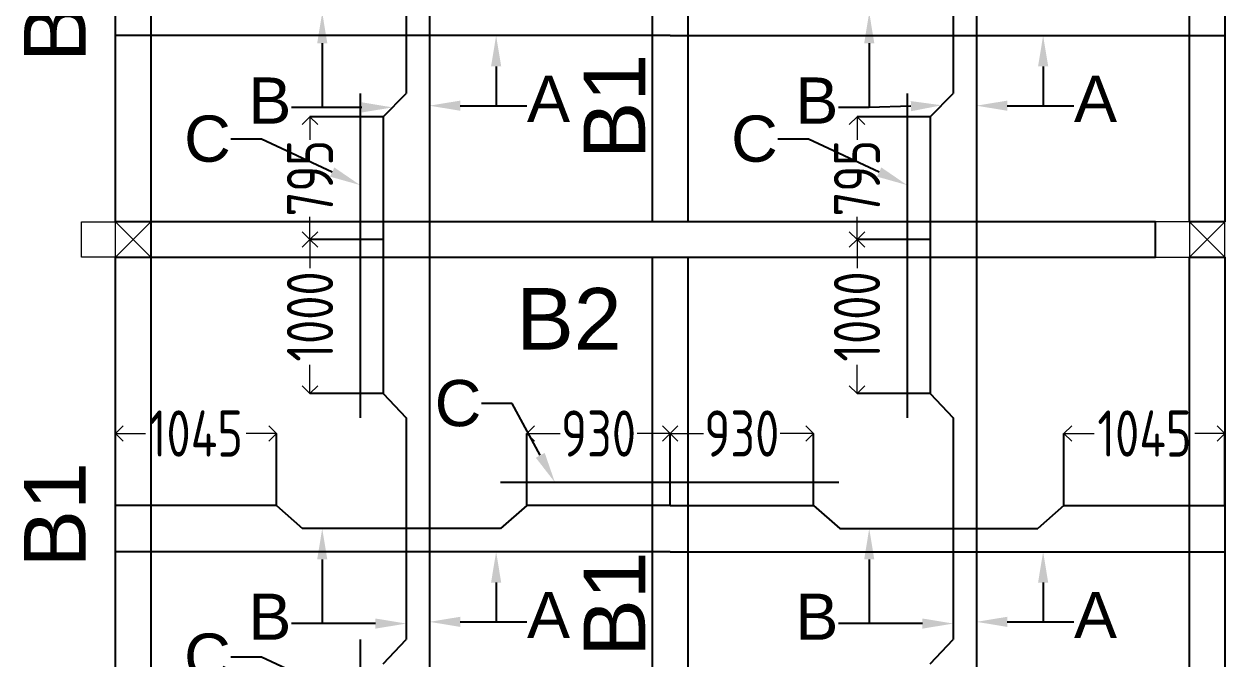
# Model space of a CAD drawing. Header units: inches. Extents: x -605 to 2991212, y -2872845 to 0.
# Drawn here: x 2795425 to 2803218, y -2666316 to -2662194 of the extents above; entities that cross this region are included whole.
import ezdxf
from ezdxf import colors
from ezdxf.entities.mleader import LeaderData, LeaderLine
from ezdxf.enums import TextEntityAlignment as Align
from ezdxf.math import Vec2, Vec3

# ---------------------------------------------------------------- set-up
doc = ezdxf.new("R2010")
doc.units = ezdxf.units.IN
doc.header["$LTSCALE"] = 600
doc.header["$MEASUREMENT"] = 0
doc.layers.add('RC BEAM', color=130, linetype='Continuous')
for name, color, linetype, lineweight in [('rDIMension', 1, 'Continuous', 18), ('rRCC 2', 40, 'Continuous', 15), ('rREINF 1', 1, 'Continuous', 25)]:
    doc.layers.add(name, color=color, linetype=linetype, lineweight=lineweight)
doc.styles.add('DIM', font='geniso.shx', dxfattribs={"width": 0.85})
doc.styles.get("Standard").update_dxf_attribs({"font": 'arial.ttf'})
doc.dimstyles.new('ST-100', dxfattribs={"dimscale": 100, "dimtxt": 2.5, "dimasz": 2, "dimexe": 0.18, "dimexo": 0.0625, "dimgap": 0.2, "dimtad": 0, "dimdec": 0, "dimzin": 0, "dimdsep": 46, "dimtxsty": 'DIM', "dimblk": 'OPEN90', "dimcen": 0.09, "dimclrd": 256, "dimclrt": 7, "dimadec": 0, "dimazin": 0, "dimtfac": 1, "dimtdec": 0, "dimtofl": 0, "dimtmove": 0, "dimatfit": 3, "dimldrblk": 'OPEN90', "dimfxl": 1, "dimtolj": 1, "dimtzin": 0, "dimlwd": -1, "dimarcsym": 0})

# ---------------------------------------------------------------- blocks, each defined once
blk = doc.blocks.new('_Open90')
at = {"color": 0, "linetype": 'ByBlock', "lineweight": -2}
for p, q in [((0, 0), (-1, 0)), ((-0.5, 0.5), (0, 0)), ((0, 0), (-0.5, -0.5))]:
    blk.add_line(p, q, dxfattribs=at)
blk = doc.blocks.new('*D2337')
at = {"layer": 'Defpoints', "color": 0}
for p in [(2796018.1, -2664852), (2796018.1, -2665319.3), (2797062.9, -2665319.3)]:
    blk.add_point(p, dxfattribs=at)
at = {"layer": 'rDIMension', "color": 0, "linetype": 'ByBlock', "lineweight": -2}
for p, q in [((2796018.1, -2665319.3), (2796018.1, -2664852)), ((2797062.9, -2665319.3), (2797062.9, -2664852))]:
    blk.add_line(p, q, dxfattribs=at)
at = {"layer": 'rDIMension'}
for p, q in [((2796118.1, -2664852), (2796214.5, -2664852)), ((2796962.9, -2664852), (2796866.5, -2664852))]:
    blk.add_line(p, q, dxfattribs=at)
at = {"layer": 'rDIMension', "xscale": 100, "yscale": 100, "zscale": 100, "rotation": 180}
blk.add_blockref('_Open90', (2796018.1, -2664852), dxfattribs=at)
at = {"layer": 'rDIMension', "xscale": 100, "yscale": 100, "zscale": 100}
blk.add_blockref('_Open90', (2797062.9, -2664852), dxfattribs=at)
at = {"layer": 'rDIMension', "color": 7, "insert": (2796540.5, -2664852), "char_height": 300, "attachment_point": 5, "style": 'DIM'}
blk.add_mtext('\\A1;1045', dxfattribs=at)
blk = doc.blocks.new('*D2338')
at = {"layer": 'Defpoints', "color": 0}
for p in [(2799618.1, -2664852), (2798688.4, -2665319.3), (2799618.1, -2665319.3)]:
    blk.add_point(p, dxfattribs=at)
at = {"layer": 'rDIMension', "color": 0, "linetype": 'ByBlock', "lineweight": -2}
for p, q in [((2798688.4, -2665319.3), (2798688.4, -2664852)), ((2799618.1, -2665319.3), (2799618.1, -2664852))]:
    blk.add_line(p, q, dxfattribs=at)
at = {"layer": 'rDIMension'}
for p, q in [((2798788.4, -2664852), (2798903.7, -2664852)), ((2799518.1, -2664852), (2799402.9, -2664852))]:
    blk.add_line(p, q, dxfattribs=at)
at = {"layer": 'rDIMension', "xscale": 100, "yscale": 100, "zscale": 100, "rotation": 180}
blk.add_blockref('_Open90', (2798688.4, -2664852), dxfattribs=at)
at = {"layer": 'rDIMension', "xscale": 100, "yscale": 100, "zscale": 100}
blk.add_blockref('_Open90', (2799618.1, -2664852), dxfattribs=at)
at = {"layer": 'rDIMension', "color": 7, "insert": (2799153.3, -2664852), "char_height": 300, "attachment_point": 5, "style": 'DIM'}
blk.add_mtext('\\A1;930', dxfattribs=at)
blk = doc.blocks.new('*D2339')
at = {"layer": 'Defpoints', "color": 0}
for p in [(2803218.2, -2664852), (2802173.4, -2665319.3), (2803218.2, -2665319.3)]:
    blk.add_point(p, dxfattribs=at)
at = {"layer": 'rDIMension', "color": 0, "linetype": 'ByBlock', "lineweight": -2}
for p, q in [((2802173.4, -2665319.3), (2802173.4, -2664852)), ((2803218.2, -2665319.3), (2803218.2, -2664852))]:
    blk.add_line(p, q, dxfattribs=at)
at = {"layer": 'rDIMension'}
for p, q in [((2802273.4, -2664852), (2802369.8, -2664852)), ((2803118.2, -2664852), (2803021.8, -2664852))]:
    blk.add_line(p, q, dxfattribs=at)
at = {"layer": 'rDIMension', "xscale": 100, "yscale": 100, "zscale": 100, "rotation": 180}
blk.add_blockref('_Open90', (2802173.4, -2664852), dxfattribs=at)
at = {"layer": 'rDIMension', "xscale": 100, "yscale": 100, "zscale": 100}
blk.add_blockref('_Open90', (2803218.2, -2664852), dxfattribs=at)
at = {"layer": 'rDIMension', "color": 7, "insert": (2802695.8, -2664852), "char_height": 300, "attachment_point": 5, "style": 'DIM'}
blk.add_mtext('\\A1;1045', dxfattribs=at)
blk = doc.blocks.new('*D2340')
at = {"layer": 'Defpoints', "color": 0}
for p in [(2799618.1, -2664852), (2799618.1, -2665319.3), (2800547.9, -2665319.3)]:
    blk.add_point(p, dxfattribs=at)
at = {"layer": 'rDIMension', "color": 0, "linetype": 'ByBlock', "lineweight": -2}
for p, q in [((2799618.1, -2665319.3), (2799618.1, -2664852)), ((2800547.9, -2665319.3), (2800547.9, -2664852))]:
    blk.add_line(p, q, dxfattribs=at)
at = {"layer": 'rDIMension'}
for p, q in [((2799718.1, -2664852), (2799833.4, -2664852)), ((2800447.9, -2664852), (2800332.6, -2664852))]:
    blk.add_line(p, q, dxfattribs=at)
at = {"layer": 'rDIMension', "xscale": 100, "yscale": 100, "zscale": 100, "rotation": 180}
blk.add_blockref('_Open90', (2799618.1, -2664852), dxfattribs=at)
at = {"layer": 'rDIMension', "xscale": 100, "yscale": 100, "zscale": 100}
blk.add_blockref('_Open90', (2800547.9, -2664852), dxfattribs=at)
at = {"layer": 'rDIMension', "color": 7, "insert": (2800083, -2664852), "char_height": 300, "attachment_point": 5, "style": 'DIM'}
blk.add_mtext('\\A1;930', dxfattribs=at)
blk = doc.blocks.new('*D2407')
at = {"layer": 'Defpoints', "color": 0}
for p in [(2797756, -2662796.9), (2797280.9, -2663592.3), (2797756, -2663592.3)]:
    blk.add_point(p, dxfattribs=at)
at = {"layer": 'rDIMension', "color": 0, "linetype": 'ByBlock', "lineweight": -2}
for p, q in [((2797756, -2662796.9), (2797280.9, -2662796.9)), ((2797756, -2663592.3), (2797280.9, -2663592.3))]:
    blk.add_line(p, q, dxfattribs=at)
at = {"layer": 'rDIMension'}
for p, q in [((2797280.9, -2662896.9), (2797280.9, -2662944.6)), ((2797280.9, -2663492.3), (2797280.9, -2663444.5))]:
    blk.add_line(p, q, dxfattribs=at)
at = {"layer": 'rDIMension', "xscale": 100, "yscale": 100, "zscale": 100}
for p, rotation in [((2797280.9, -2662796.9), 90), ((2797280.9, -2663592.3), 270)]:
    blk.add_blockref('_Open90', p, dxfattribs=dict(at, rotation=rotation))
at = {"layer": 'rDIMension', "color": 7, "insert": (2797280.9, -2663194.6), "char_height": 300, "attachment_point": 5, "rotation": 90, "style": 'DIM'}
blk.add_mtext('\\A1;795', dxfattribs=at)
blk = doc.blocks.new('*D2409')
at = {"layer": 'Defpoints', "color": 0}
for p in [(2801305.4, -2662796.9), (2800830.4, -2663592.3), (2801305.4, -2663592.3)]:
    blk.add_point(p, dxfattribs=at)
at = {"layer": 'rDIMension', "color": 0, "linetype": 'ByBlock', "lineweight": -2}
for p, q in [((2801305.4, -2662796.9), (2800830.4, -2662796.9)), ((2801305.4, -2663592.3), (2800830.4, -2663592.3))]:
    blk.add_line(p, q, dxfattribs=at)
at = {"layer": 'rDIMension'}
for p, q in [((2800830.4, -2662896.9), (2800830.4, -2662944.6)), ((2800830.4, -2663492.3), (2800830.4, -2663444.5))]:
    blk.add_line(p, q, dxfattribs=at)
at = {"layer": 'rDIMension', "xscale": 100, "yscale": 100, "zscale": 100}
for p, rotation in [((2800830.4, -2662796.9), 90), ((2800830.4, -2663592.3), 270)]:
    blk.add_blockref('_Open90', p, dxfattribs=dict(at, rotation=rotation))
at = {"layer": 'rDIMension', "color": 7, "insert": (2800830.4, -2663194.6), "char_height": 300, "attachment_point": 5, "rotation": 90, "style": 'DIM'}
blk.add_mtext('\\A1;795', dxfattribs=at)
blk = doc.blocks.new('*D2410')
at = {"layer": 'Defpoints', "color": 0}
for p in [(2797280.9, -2663592.3), (2797756, -2663592.3), (2797756, -2664592.3)]:
    blk.add_point(p, dxfattribs=at)
at = {"layer": 'rDIMension', "color": 0, "linetype": 'ByBlock', "lineweight": -2}
for p, q in [((2797756, -2663592.3), (2797280.9, -2663592.3)), ((2797756, -2664592.3), (2797280.9, -2664592.3))]:
    blk.add_line(p, q, dxfattribs=at)
at = {"layer": 'rDIMension'}
for p, q in [((2797280.9, -2663692.3), (2797280.9, -2663778.9)), ((2797280.9, -2664492.3), (2797280.9, -2664405.6))]:
    blk.add_line(p, q, dxfattribs=at)
at = {"layer": 'rDIMension', "xscale": 100, "yscale": 100, "zscale": 100}
for p, rotation in [((2797280.9, -2663592.3), 90), ((2797280.9, -2664592.3), 270)]:
    blk.add_blockref('_Open90', p, dxfattribs=dict(at, rotation=rotation))
at = {"layer": 'rDIMension', "color": 7, "insert": (2797280.9, -2664092.3), "char_height": 300, "attachment_point": 5, "rotation": 90, "style": 'DIM'}
blk.add_mtext('\\A1;1000', dxfattribs=at)
blk = doc.blocks.new('*D2412')
at = {"layer": 'Defpoints', "color": 0}
for p in [(2800830.4, -2663592.3), (2801305.4, -2663592.3), (2801305.4, -2664592.3)]:
    blk.add_point(p, dxfattribs=at)
at = {"layer": 'rDIMension', "color": 0, "linetype": 'ByBlock', "lineweight": -2}
for p, q in [((2801305.4, -2663592.3), (2800830.4, -2663592.3)), ((2801305.4, -2664592.3), (2800830.4, -2664592.3))]:
    blk.add_line(p, q, dxfattribs=at)
at = {"layer": 'rDIMension'}
for p, q in [((2800830.4, -2663692.3), (2800830.4, -2663778.9)), ((2800830.4, -2664492.3), (2800830.4, -2664405.6))]:
    blk.add_line(p, q, dxfattribs=at)
at = {"layer": 'rDIMension', "xscale": 100, "yscale": 100, "zscale": 100}
for p, rotation in [((2800830.4, -2663592.3), 90), ((2800830.4, -2664592.3), 270)]:
    blk.add_blockref('_Open90', p, dxfattribs=dict(at, rotation=rotation))
at = {"layer": 'rDIMension', "color": 7, "insert": (2800830.4, -2664092.3), "char_height": 300, "attachment_point": 5, "rotation": 90, "style": 'DIM'}
blk.add_mtext('\\A1;1000', dxfattribs=at)

msp = doc.modelspace()

# ---------------------------------------------------------------- linework, layer by layer
at = {"layer": 'RC BEAM', "color": 1}
for points in [[(2798056, -2660644.9), (2798056, -2663592.3)], [(2801605.4, -2660644.9), (2801605.4, -2663592.3)], [(2797906, -2661592.1), (2797906, -2662645.1)], [(2801455.4, -2661592.1), (2801455.4, -2662645.1)], [(2799618.1, -2662268.6), (2796018.1, -2662268.6)], [(2799618.1, -2662268.6), (2803218.2, -2662268.6)], [(2797606, -2662645.1), (2797606, -2664749.6)], [(2797756, -2662796.9), (2797906, -2662645.1)], [(2801155.4, -2662645.1), (2801155.4, -2664749.6)], [(2801305.4, -2662796.9), (2801455.4, -2662645.1)], [(2797756, -2662796.9), (2797756, -2663592.3)], [(2801305.4, -2662796.9), (2801305.4, -2663592.3)], [(2797756, -2663592.3), (2797756, -2664592.3)], [(2798056, -2663592.3), (2798056, -2667346.3)], [(2801305.4, -2663592.3), (2801305.4, -2664592.3)], [(2801605.4, -2663592.3), (2801605.4, -2667461.3)], [(2797756, -2664592.3), (2797906, -2664749.6)], [(2801305.4, -2664592.3), (2801455.4, -2664749.6)], [(2797906, -2664749.6), (2797906, -2666189)], [(2801455.4, -2664749.6), (2801455.4, -2666189)], [(2800712.7, -2665169.3), (2798517.3, -2665169.3)], [(2797062.9, -2665319.3), (2796018.1, -2665319.3)], [(2797062.9, -2665319.3), (2797233, -2665469.3)], [(2798688.4, -2665319.3), (2798517.3, -2665469.3)], [(2799618.1, -2665319.3), (2798688.4, -2665319.3)], [(2799618.1, -2665319.3), (2800547.9, -2665319.3)], [(2800547.9, -2665319.3), (2800719, -2665469.3)], [(2802173.4, -2665319.3), (2802003.3, -2665469.3)], [(2802173.4, -2665319.3), (2803218.2, -2665319.3)], [(2798517.3, -2665469.3), (2797233, -2665469.3)], [(2800719, -2665469.3), (2802003.3, -2665469.3)], [(2799618.1, -2665619.3), (2796018.1, -2665619.3)], [(2799618.1, -2665619.3), (2803218.2, -2665619.3)], [(2797606, -2666189), (2797606, -2669214)], [(2797756, -2666346.3), (2797906, -2666189)], [(2801305.4, -2666346.3), (2801455.4, -2666189)]]:
    msp.add_lwpolyline(points, dxfattribs=at)
at = {"layer": 'RC BEAM'}
for points in [[(2796248.1, -2663477.3), (2796018.1, -2663477.3), (2796018.1, -2660759.9), (2796248.1, -2660759.9)], [(2803218.2, -2663477.3), (2802988.2, -2663477.3), (2802988.2, -2660759.9), (2803218.2, -2660759.9)], [(2796248.1, -2663707.3), (2802768.2, -2663707.3), (2802768.2, -2663477.3), (2796248.1, -2663477.3)], [(2796248.1, -2667231.3), (2796018.1, -2667231.3), (2796018.1, -2663707.3), (2796248.1, -2663707.3)], [(2803218.2, -2667231.3), (2802988.2, -2667231.3), (2802988.2, -2663707.3), (2803218.2, -2663707.3)]]:
    msp.add_lwpolyline(points, close=True, dxfattribs=at)
at = {"layer": 'RC BEAM', "color": 4}
for points in [[(2799733.1, -2663477.3), (2799503.1, -2663477.3), (2799503.1, -2660759.9), (2799733.1, -2660759.9)], [(2799733.1, -2667231.3), (2799503.1, -2667231.3), (2799503.1, -2663707.3), (2799733.1, -2663707.3)]]:
    msp.add_lwpolyline(points, close=True, dxfattribs=at)
at = {"layer": 'rRCC 2', "color": 6}
for p, q in [((2796018.1, -2663477.3), (2796248.1, -2663707.3)), ((2796018.1, -2663707.3), (2796248.1, -2663477.3)), ((2803218.2, -2663477.3), (2802988.2, -2663707.3)), ((2803218.2, -2663707.3), (2802988.2, -2663477.3))]:
    msp.add_line(p, q, dxfattribs=at)
for points in [[(2795798.1, -2663707.3), (2795798.1, -2663477.3), (2796248.1, -2663477.3), (2796248.1, -2663707.3)], [(2796018.1, -2663477.3), (2796248.1, -2663477.3), (2796248.1, -2663707.3), (2796018.1, -2663707.3)], [(2803218.2, -2663707.3), (2803218.2, -2663477.3), (2802768.2, -2663477.3), (2802768.2, -2663707.3)], [(2803218.2, -2663477.3), (2802988.2, -2663477.3), (2802988.2, -2663707.3), (2803218.2, -2663707.3)]]:
    msp.add_lwpolyline(points, close=True, dxfattribs=at)

# ---------------------------------------------------------------- texts
at = {"layer": 'rRCC 2'}
for p in [(2795625.3, -2662098.4), (2799256.1, -2662728.6), (2795625.3, -2665379.2), (2799256.1, -2665958.4)]:
    msp.add_text('B1', height=400, rotation=90, dxfattribs=at).set_placement(p, align=Align.MIDDLE_CENTER)
msp.add_text('B2', height=400, dxfattribs=at).set_placement((2798961.8, -2664107.4), align=Align.MIDDLE_CENTER)

# ---------------------------------------------------------------- dimensions: what is measured, and where the dimension line sits
at = {"layer": 'rDIMension', "color": 1, "linetype": 'ByBlock'}
for base, p1, p2, angle, picture, middle in [((2797280.9, -2663592.3), (2797756, -2662796.9), (2797756, -2663592.3), 90, '*D2407', (2797280.9, -2663194.6)), ((2800830.4, -2663592.3), (2801305.4, -2662796.9), (2801305.4, -2663592.3), 90, '*D2409', (2800830.4, -2663194.6)), ((2797280.9, -2663592.3), (2797756, -2664592.3), (2797756, -2663592.3), 90, '*D2410', (2797280.9, -2664092.3)), ((2800830.4, -2663592.3), (2801305.4, -2664592.3), (2801305.4, -2663592.3), 90, '*D2412', (2800830.4, -2664092.3)), ((2799618.1, -2664852), (2800547.9, -2665319.3), (2799618.1, -2665319.3), 180, '*D2340', (2800083, -2664852)), ((2803218.2, -2664852), (2802173.4, -2665319.3), (2803218.2, -2665319.3), 180, '*D2339', (2802695.8, -2664852))]:
    dim = msp.add_linear_dim(base=base, p1=p1, p2=p2, angle=angle, dimstyle='ST-100', override={"dimtxt": 3, "dimasz": 1, "dimexe": 0, "dimexo": 0, "dimblk": 'Open90', "dimtmove": 1, "dimfxl": 1.25, "dimtfillclr": 256, "dimarcsym": 2}, dxfattribs=at)
    dim.commit()
    dim.dimension.update_dxf_attribs({"geometry": picture, "text_midpoint": middle})
for base, p1, p2, picture, middle in [((2796018.1, -2664852), (2797062.9, -2665319.3), (2796018.1, -2665319.3), '*D2337', (2796540.5, -2664852)), ((2799618.1, -2664852), (2798688.4, -2665319.3), (2799618.1, -2665319.3), '*D2338', (2799153.3, -2664852))]:
    dim = msp.add_linear_dim(base=base, p1=p1, p2=p2, dimstyle='ST-100', override={"dimtxt": 3, "dimasz": 1, "dimexe": 0, "dimexo": 0, "dimblk": 'Open90', "dimtmove": 1, "dimfxl": 1.25, "dimtfillclr": 256, "dimarcsym": 2}, dxfattribs=at)
    dim.commit()
    dim.dimension.update_dxf_attribs({"geometry": picture, "text_midpoint": middle})

# ---------------------------------------------------------------- leaders
at = {"layer": 'rREINF 1', "color": 3, "linetype": 'ByBlock'}
ml = msp.add_multileader_mtext('Standard', dxfattribs=at)
ml.set_content('B', color=3)
ml.set_leader_properties()
ml.build(insert=Vec2(0, 0))
ml.multileader.update_dxf_attribs({"text_top_attachment_type": 0, "text_bottom_attachment_type": 0, "dogleg_length": 200, "arrow_head_size": 200})
ctx = ml.context
ctx.base_point, ctx.char_height, ctx.arrow_head_size, ctx.landing_gap_size, ctx.plane_origin = Vec3(2796933.6, -2662734.9), 300, 200, 0.09, Vec3(2797394.5, -2662141.7)
ctx.text_align_type = 2
notes = []
notes.append((ctx, [(0, (1, 1, 0), (2797360.4, -2662734.9), (-1, 0), 200, [(0, [(2797360.4, -2662118.6)], 256, [])])]))
ctx.mtext.insert, ctx.mtext.alignment, ctx.mtext.flow_direction = Vec3(2797160.3, -2662540.5), 3, 5
ml = msp.add_multileader_mtext('Standard', dxfattribs=at)
ml.set_content('B', color=3)
ml.set_leader_properties()
ml.build(insert=Vec2(0, 0))
ml.multileader.update_dxf_attribs({"text_top_attachment_type": 0, "text_bottom_attachment_type": 0, "dogleg_length": 200, "arrow_head_size": 200})
ctx = ml.context
ctx.base_point, ctx.char_height, ctx.arrow_head_size, ctx.landing_gap_size, ctx.plane_origin = Vec3(2800483.1, -2662734.9), 300, 200, 0.09, Vec3(2800943.9, -2662141.7)
ctx.text_align_type = 2
notes.append((ctx, [(0, (1, 1, 0), (2800909.8, -2662734.9), (-1, 0), 200, [(0, [(2800909.8, -2662118.6)], 256, [])])]))
ctx.mtext.insert, ctx.mtext.alignment, ctx.mtext.flow_direction = Vec3(2800709.7, -2662540.5), 3, 5
ml = msp.add_multileader_mtext('Standard', dxfattribs=at)
ml.set_content('A', color=3)
ml.set_leader_properties()
ml.build(insert=Vec2(0, 0))
ml.multileader.update_dxf_attribs({"text_top_attachment_type": 0, "text_bottom_attachment_type": 0, "dogleg_length": 200, "arrow_head_size": 200})
ctx = ml.context
ctx.base_point, ctx.char_height, ctx.arrow_head_size, ctx.landing_gap_size, ctx.plane_origin = Vec3(2798688.8, -2662723.8), 300, 200, 0.09, Vec3(2798642.2, -2662130.6)
notes.append((ctx, [(0, (1, 1, 0), (2798488.8, -2662723.8), (1, 0), 200, [(0, [(2798488.8, -2662268.6)], 256, [])])]))
ctx.mtext.insert, ctx.mtext.flow_direction = Vec3(2798688.9, -2662529.4), 5
ml = msp.add_multileader_mtext('Standard', dxfattribs=at)
ml.set_content('A', color=3)
ml.set_leader_properties()
ml.build(insert=Vec2(0, 0))
ml.multileader.update_dxf_attribs({"text_top_attachment_type": 0, "text_bottom_attachment_type": 0, "dogleg_length": 200, "arrow_head_size": 200})
ctx = ml.context
ctx.base_point, ctx.char_height, ctx.arrow_head_size, ctx.landing_gap_size, ctx.plane_origin = Vec3(2802238.2, -2662723.8), 300, 200, 0.09, Vec3(2802191.6, -2662130.6)
notes.append((ctx, [(0, (1, 1, 0), (2802038.2, -2662723.8), (1, 0), 200, [(0, [(2802038.2, -2662268.6)], 256, [])])]))
ctx.mtext.insert, ctx.mtext.flow_direction = Vec3(2802238.3, -2662529.4), 5
ml = msp.add_multileader_mtext('Standard', dxfattribs=at)
ml.set_content('', color=3)
ml.set_leader_properties()
ml.build(insert=Vec2(0, 0))
ml.multileader.update_dxf_attribs({"text_top_attachment_type": 0, "text_bottom_attachment_type": 0, "dogleg_length": 200, "arrow_head_size": 200})
ctx = ml.context
ctx.base_point, ctx.char_height, ctx.arrow_head_size, ctx.landing_gap_size, ctx.plane_origin = Vec3(2798688.8, -2662723.8), 300, 200, 0.09, Vec3(2798072.9, -2662723.8)
notes.append((ctx, [(0, (1, 1, 0), (2798488.8, -2662723.8), (1, 0), 200, [(0, [(2798056, -2662723.8)], 256, [])])]))
ctx.mtext.insert, ctx.mtext.flow_direction = Vec3(2798688.9, -2662573.8), 5
ml = msp.add_multileader_mtext('Standard', dxfattribs=at)
ml.set_content('', color=3)
ml.set_leader_properties()
ml.build(insert=Vec2(0, 0))
ml.multileader.update_dxf_attribs({"text_top_attachment_type": 0, "text_bottom_attachment_type": 0, "dogleg_length": 200, "arrow_head_size": 200})
ctx = ml.context
ctx.base_point, ctx.char_height, ctx.arrow_head_size, ctx.landing_gap_size, ctx.plane_origin = Vec3(2802238.2, -2662723.8), 300, 200, 0.09, Vec3(2801622.4, -2662723.8)
notes.append((ctx, [(0, (1, 1, 0), (2802038.2, -2662723.8), (1, 0), 200, [(0, [(2801605.4, -2662723.8)], 256, [])])]))
ctx.mtext.insert, ctx.mtext.flow_direction = Vec3(2802238.3, -2662573.8), 5
ml = msp.add_multileader_mtext('Standard', dxfattribs=at)
ml.set_content('', color=3)
ml.set_leader_properties()
ml.build(insert=Vec2(0, 0))
ml.multileader.update_dxf_attribs({"text_top_attachment_type": 0, "text_bottom_attachment_type": 0, "dogleg_length": 200, "arrow_head_size": 200})
ctx = ml.context
ctx.base_point, ctx.char_height, ctx.arrow_head_size, ctx.landing_gap_size, ctx.plane_origin = Vec3(2797160.2, -2662734.9), 300, 200, 0.09, Vec3(2797963.7, -2662734.9)
ctx.text_align_type = 2
notes.append((ctx, [(0, (1, 1, 0), (2797360.4, -2662734.9), (-1, 0), 200, [(0, [(2797817.2, -2662734.9)], 256, [])])]))
ctx.mtext.insert, ctx.mtext.alignment, ctx.mtext.flow_direction = Vec3(2797160.3, -2662584.9), 3, 5
ml = msp.add_multileader_mtext('Standard', dxfattribs=at)
ml.set_content('', color=3)
ml.set_leader_properties()
ml.build(insert=Vec2(0, 0))
ml.multileader.update_dxf_attribs({"text_top_attachment_type": 0, "text_bottom_attachment_type": 0, "dogleg_length": 200, "arrow_head_size": 200})
ctx = ml.context
ctx.base_point, ctx.char_height, ctx.arrow_head_size, ctx.landing_gap_size, ctx.plane_origin = Vec3(2800709.6, -2662734.9), 300, 200, 0.09, Vec3(2801513.2, -2662734.9)
ctx.text_align_type = 2
notes.append((ctx, [(0, (1, 1, 0), (2800909.8, -2662734.9), (-1, 0), 200, [(0, [(2801380.4, -2662721)], 256, [])])]))
ctx.mtext.insert, ctx.mtext.alignment, ctx.mtext.flow_direction = Vec3(2800709.7, -2662584.9), 3, 5
ml = msp.add_multileader_mtext('Standard', dxfattribs=at)
ml.set_content('C', color=3)
ml.set_leader_properties()
ml.build(insert=Vec2(0, 0))
ml.multileader.update_dxf_attribs({"text_top_attachment_type": 0, "text_bottom_attachment_type": 0, "dogleg_length": 200, "arrow_head_size": 200})
ctx = ml.context
ctx.base_point, ctx.char_height, ctx.arrow_head_size, ctx.landing_gap_size, ctx.plane_origin = Vec3(2796501.5, -2662940.3), 300, 200, 0.09, Vec3(2797184.6, -2663667.7)
ctx.text_align_type = 2
notes.append((ctx, [(1, (1, 1, 0), (2796966.9, -2662940.3), (-1, 0), 200, [(0, [(2797606, -2663239.3)], 256, [])])]))
ctx.mtext.insert, ctx.mtext.alignment, ctx.mtext.flow_direction = Vec3(2796766.8, -2662787.7), 3, 5
ml = msp.add_multileader_mtext('Standard', dxfattribs=at)
ml.set_content('C', color=3)
ml.set_leader_properties()
ml.build(insert=Vec2(0, 0))
ml.multileader.update_dxf_attribs({"text_top_attachment_type": 0, "text_bottom_attachment_type": 0, "dogleg_length": 200, "arrow_head_size": 200})
ctx = ml.context
ctx.base_point, ctx.char_height, ctx.arrow_head_size, ctx.landing_gap_size, ctx.plane_origin = Vec3(2800050.9, -2662940.3), 300, 200, 0.09, Vec3(2800734, -2663667.7)
ctx.text_align_type = 2
notes.append((ctx, [(1, (1, 1, 0), (2800516.3, -2662940.3), (-1, 0), 200, [(0, [(2801155.4, -2663239.3)], 256, [])])]))
ctx.mtext.insert, ctx.mtext.alignment, ctx.mtext.flow_direction = Vec3(2800316.2, -2662787.7), 3, 5
ml = msp.add_multileader_mtext('Standard', dxfattribs=at)
ml.set_content('C', color=3)
ml.set_leader_properties()
ml.build(insert=Vec2(0, 0))
ml.multileader.update_dxf_attribs({"text_top_attachment_type": 0, "text_bottom_attachment_type": 0, "dogleg_length": 200, "arrow_head_size": 200})
ctx = ml.context
ctx.base_point, ctx.char_height, ctx.arrow_head_size, ctx.landing_gap_size, ctx.plane_origin = Vec3(2798127.6, -2664657.1), 300, 200, 0.09, Vec3(2798449, -2665657.1)
ctx.text_align_type = 2
notes.append((ctx, [(1, (1, 1, 0), (2798593, -2664657.1), (-1, 0), 200, [(0, [(2798870.4, -2665169.3)], 256, [])])]))
ctx.mtext.insert, ctx.mtext.alignment, ctx.mtext.flow_direction = Vec3(2798392.9, -2664504.5), 3, 5
ml = msp.add_multileader_mtext('Standard', dxfattribs=at)
ml.set_content('B', color=3)
ml.set_leader_properties()
ml.build(insert=Vec2(0, 0))
ml.multileader.update_dxf_attribs({"text_top_attachment_type": 0, "text_bottom_attachment_type": 0, "dogleg_length": 200, "arrow_head_size": 200})
ctx = ml.context
ctx.base_point, ctx.char_height, ctx.arrow_head_size, ctx.landing_gap_size, ctx.plane_origin = Vec3(2796933.6, -2666085.7), 300, 200, 0.09, Vec3(2797394.5, -2665492.4)
ctx.text_align_type = 2
notes.append((ctx, [(0, (1, 1, 0), (2797360.4, -2666085.7), (-1, 0), 200, [(0, [(2797360.4, -2665469.3)], 256, [])])]))
ctx.mtext.insert, ctx.mtext.alignment, ctx.mtext.flow_direction = Vec3(2797160.3, -2665891.2), 3, 5
ml = msp.add_multileader_mtext('Standard', dxfattribs=at)
ml.set_content('B', color=3)
ml.set_leader_properties()
ml.build(insert=Vec2(0, 0))
ml.multileader.update_dxf_attribs({"text_top_attachment_type": 0, "text_bottom_attachment_type": 0, "dogleg_length": 200, "arrow_head_size": 200})
ctx = ml.context
ctx.base_point, ctx.char_height, ctx.arrow_head_size, ctx.landing_gap_size, ctx.plane_origin = Vec3(2800483.1, -2666085.7), 300, 200, 0.09, Vec3(2800943.9, -2665492.4)
ctx.text_align_type = 2
notes.append((ctx, [(0, (1, 1, 0), (2800909.8, -2666085.7), (-1, 0), 200, [(0, [(2800909.8, -2665469.3)], 256, [])])]))
ctx.mtext.insert, ctx.mtext.alignment, ctx.mtext.flow_direction = Vec3(2800709.7, -2665891.2), 3, 5
ml = msp.add_multileader_mtext('Standard', dxfattribs=at)
ml.set_content('A', color=3)
ml.set_leader_properties()
ml.build(insert=Vec2(0, 0))
ml.multileader.update_dxf_attribs({"text_top_attachment_type": 0, "text_bottom_attachment_type": 0, "dogleg_length": 200, "arrow_head_size": 200})
ctx = ml.context
ctx.base_point, ctx.char_height, ctx.arrow_head_size, ctx.landing_gap_size, ctx.plane_origin = Vec3(2798688.8, -2666074.5), 300, 200, 0.09, Vec3(2798642.2, -2665481.3)
notes.append((ctx, [(0, (1, 1, 0), (2798488.8, -2666074.5), (1, 0), 200, [(0, [(2798488.8, -2665619.3)], 256, [])])]))
ctx.mtext.insert, ctx.mtext.flow_direction = Vec3(2798688.9, -2665880.1), 5
ml = msp.add_multileader_mtext('Standard', dxfattribs=at)
ml.set_content('A', color=3)
ml.set_leader_properties()
ml.build(insert=Vec2(0, 0))
ml.multileader.update_dxf_attribs({"text_top_attachment_type": 0, "text_bottom_attachment_type": 0, "dogleg_length": 200, "arrow_head_size": 200})
ctx = ml.context
ctx.base_point, ctx.char_height, ctx.arrow_head_size, ctx.landing_gap_size, ctx.plane_origin = Vec3(2802238.2, -2666074.5), 300, 200, 0.09, Vec3(2802191.6, -2665481.3)
notes.append((ctx, [(0, (1, 1, 0), (2802038.2, -2666074.5), (1, 0), 200, [(0, [(2802038.2, -2665619.3)], 256, [])])]))
ctx.mtext.insert, ctx.mtext.flow_direction = Vec3(2802238.3, -2665880.1), 5
ml = msp.add_multileader_mtext('Standard', dxfattribs=at)
ml.set_content('', color=3)
ml.set_leader_properties()
ml.build(insert=Vec2(0, 0))
ml.multileader.update_dxf_attribs({"text_top_attachment_type": 0, "text_bottom_attachment_type": 0, "dogleg_length": 200, "arrow_head_size": 200})
ctx = ml.context
ctx.base_point, ctx.char_height, ctx.arrow_head_size, ctx.landing_gap_size, ctx.plane_origin = Vec3(2798688.8, -2666074.5), 300, 200, 0.09, Vec3(2798072.9, -2666074.5)
notes.append((ctx, [(0, (1, 1, 0), (2798488.8, -2666074.5), (1, 0), 200, [(0, [(2798056, -2666074.5)], 256, [])])]))
ctx.mtext.insert, ctx.mtext.flow_direction = Vec3(2798688.9, -2665924.5), 5
ml = msp.add_multileader_mtext('Standard', dxfattribs=at)
ml.set_content('', color=3)
ml.set_leader_properties()
ml.build(insert=Vec2(0, 0))
ml.multileader.update_dxf_attribs({"text_top_attachment_type": 0, "text_bottom_attachment_type": 0, "dogleg_length": 200, "arrow_head_size": 200})
ctx = ml.context
ctx.base_point, ctx.char_height, ctx.arrow_head_size, ctx.landing_gap_size, ctx.plane_origin = Vec3(2802238.2, -2666074.5), 300, 200, 0.09, Vec3(2801622.4, -2666074.5)
notes.append((ctx, [(0, (1, 1, 0), (2802038.2, -2666074.5), (1, 0), 200, [(0, [(2801605.4, -2666074.5)], 256, [])])]))
ctx.mtext.insert, ctx.mtext.flow_direction = Vec3(2802238.3, -2665924.5), 5
ml = msp.add_multileader_mtext('Standard', dxfattribs=at)
ml.set_content('', color=3)
ml.set_leader_properties()
ml.build(insert=Vec2(0, 0))
ml.multileader.update_dxf_attribs({"text_top_attachment_type": 0, "text_bottom_attachment_type": 0, "dogleg_length": 200, "arrow_head_size": 200})
ctx = ml.context
ctx.base_point, ctx.char_height, ctx.arrow_head_size, ctx.landing_gap_size, ctx.plane_origin = Vec3(2797160.2, -2666085.7), 300, 200, 0.09, Vec3(2797963.7, -2666085.7)
ctx.text_align_type = 2
notes.append((ctx, [(0, (1, 1, 0), (2797360.4, -2666085.7), (-1, 0), 200, [(0, [(2797906, -2666085.7)], 256, [])])]))
ctx.mtext.insert, ctx.mtext.alignment, ctx.mtext.flow_direction = Vec3(2797160.3, -2665935.7), 3, 5
ml = msp.add_multileader_mtext('Standard', dxfattribs=at)
ml.set_content('', color=3)
ml.set_leader_properties()
ml.build(insert=Vec2(0, 0))
ml.multileader.update_dxf_attribs({"text_top_attachment_type": 0, "text_bottom_attachment_type": 0, "dogleg_length": 200, "arrow_head_size": 200})
ctx = ml.context
ctx.base_point, ctx.char_height, ctx.arrow_head_size, ctx.landing_gap_size, ctx.plane_origin = Vec3(2800709.6, -2666085.7), 300, 200, 0.09, Vec3(2801513.2, -2666085.7)
ctx.text_align_type = 2
notes.append((ctx, [(0, (1, 1, 0), (2800909.8, -2666085.7), (-1, 0), 200, [(0, [(2801455.4, -2666085.7)], 256, [])])]))
ctx.mtext.insert, ctx.mtext.alignment, ctx.mtext.flow_direction = Vec3(2800709.7, -2665935.7), 3, 5
ml = msp.add_multileader_mtext('Standard', dxfattribs=at)
ml.set_content('C', color=3)
ml.set_leader_properties()
ml.build(insert=Vec2(0, 0))
ml.multileader.update_dxf_attribs({"text_top_attachment_type": 0, "text_bottom_attachment_type": 0, "dogleg_length": 200, "arrow_head_size": 200})
ctx = ml.context
ctx.base_point, ctx.char_height, ctx.arrow_head_size, ctx.landing_gap_size, ctx.plane_origin = Vec3(2796501.5, -2666302.9), 300, 200, 0.09, Vec3(2797184.6, -2667030.3)
ctx.text_align_type = 2
notes.append((ctx, [(1, (1, 1, 0), (2796966.9, -2666302.9), (-1, 0), 200, [(0, [(2797606, -2666601.9)], 256, [])])]))
ctx.mtext.insert, ctx.mtext.alignment, ctx.mtext.flow_direction = Vec3(2796766.8, -2666150.3), 3, 5
for ctx, leaders in notes:
    for number, flags, end, landing, length, lines in leaders:
        leader = LeaderData()
        leader.index, (leader.has_last_leader_line, leader.has_dogleg_vector, leader.attachment_direction) = number, flags
        leader.last_leader_point, leader.dogleg_vector, leader.dogleg_length = Vec3(end), Vec3(landing), length
        for number, points, colour, breaks in lines:
            line = LeaderLine()
            line.index, line.vertices, line.color, line.breaks = number, Vec3.list(points), colors.encode_raw_color(colour), breaks
            leader.lines.append(line)
        ctx.leaders.append(leader)

doc.saveas('drawing.dxf')
